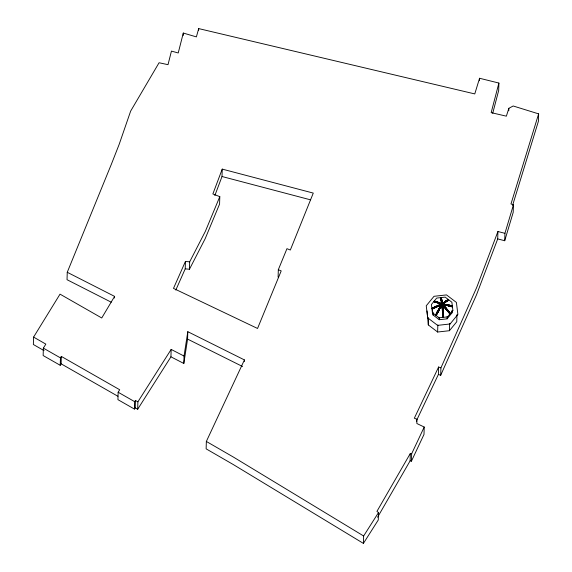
<?xml version="1.0" encoding="UTF-8"?>
<svg xmlns="http://www.w3.org/2000/svg" width="572" height="572" viewBox="0 0 572 572"><rect width="100%" height="100%" fill="white"/><g stroke="black" fill="none" stroke-linecap="round" stroke-linejoin="round"><path stroke-width="0.86" d="M439.117 309.08L438.753 309.366L439.518 309.666L435.986 315.308L439.518 309.666L438.738 309.073L435.592 315.015L441.126 304.905L439.696 304.869L435.685 306.442L436.093 307.185L441.362 305.677M438.338 311.039L437.966 310.403L438.738 310.996L438.345 311.025L439.918 308.401L442.606 305.162M447.883 299.692L447.104 300.6L448.305 299.506L445.624 301.051L445.617 301.523L446.003 301.816L448.662 300.286L448.691 299.807L446.425 301.165L444.894 302.795C442.399 304.182 443.178 306.07 445.953 305.369L446.167 304.54L443.136 304.29M444.894 302.795L445.652 302.188L445.252 301.43L443.393 303.332L444.137 303.489L444.859 302.366L444.508 302.96M446.003 301.816L446.417 301.172L445.252 302.359L448.662 300.286M492.714 113.285L498.684 90.462L498.898 83.054L479.565 78.264L474.774 93.922L198.698 28.6L196.375 36.894L183.297 33.047L178.228 52.974L171.45 51.094L168.011 64.672L159.066 62.748L130.659 111.09L119.155 144.401L111.461 164.007L67.253 272.286L114.6 296.389L101.745 317.982L60.024 294.151L33.591 337.094L33.369 344.508L44.08 350.65M33.591 337.094L45.831 344.115L43.365 348.126L43.143 355.541L60.224 365.293L61.118 363.835L61.34 356.42L119.684 389.739L118.154 392.242L117.932 399.656L134.406 409.051L135.228 407.879L135.442 400.471L137.895 401.83L137.68 409.245L135.228 407.879M60.224 365.293L60.446 357.879L61.34 356.42M67.253 272.286L67.031 279.701L111.225 302.195M114.55 298.041L114.6 296.389M134.406 409.051L134.62 401.637L135.442 400.471M170.935 356.828L171.157 349.421L184.034 356.056L183.819 363.463L170.935 356.828L137.68 409.245M183.226 35.514L183.297 33.047M175.804 290.083L185.221 268.847L185.435 261.433L189.675 261.833L205.384 231.295L219.798 196.654L212.87 193.944L222.229 169.112L313.277 193.086L290.326 250.021L286.958 248.67L278.321 269.698L278.099 277.105M185.221 268.847L189.454 269.24L189.675 261.833M183.819 363.463L187.58 339.096L187.802 331.688L244.43 359.924L244.38 361.568M198.648 30.244L198.698 28.6M244.43 359.924L206.349 441.441L206.135 448.856L233.219 464.507L363.413 543.4L378.271 520.005L378.492 512.598L376.934 511.354L410.338 453.424L411.654 453.768L411.432 461.175L410.117 460.839L377.599 517.217M219.798 196.654L219.577 204.061L205.169 238.703L189.454 269.24M214.836 195.56L222.015 176.519L222.229 169.112M363.413 543.4L363.635 535.993L378.492 512.598M410.117 460.839L410.338 453.424M416.702 421.628L416.773 419.162L414.328 418.225L438.61 367.009L440.912 367.889L440.69 375.296L438.395 374.417L438.61 367.009M426.991 310.932L428.314 324.932L437.63 332.025L449.42 330.709L456.763 321.743L456.971 314.679M416.773 419.162L416.881 423.523L424.217 427.041L423.995 434.455L411.432 461.175M428.314 324.932L428.521 317.868L427.72 317.846L426.24 305.805L434.026 296.303L446.517 294.909L456.399 302.431L457.886 314.464L450.1 323.966L437.601 325.368L427.72 317.846M452.888 310.41L452.08 310.539L452.016 312.855L447.118 318.833L439.26 319.712L433.047 314.986L433.111 312.669L432.403 312.705L431.395 304.533L436.686 298.076L445.166 297.125L451.88 302.238L452.888 310.41L447.597 316.867L439.11 317.817L432.403 312.705M437.63 332.025L437.845 324.967L437.601 325.368M439.26 319.712L439.325 317.396L439.11 317.817M441.455 304.29L441.491 303.074L442.857 302.917L442.978 305.448L442.335 305.791L441.255 304.976L441.491 303.074L443.214 303.546L442.978 305.448M441.62 305.598L441.656 304.383L442.857 302.917M442.335 305.791L442.142 302.724M447.118 318.833L447.182 316.516L447.597 316.867M449.42 330.709L449.628 323.645L450.1 323.966M479.486 80.731L479.565 78.264M497.712 238.917L497.933 231.51L504.933 233.326L504.711 240.733L497.712 238.917L476.505 294.83L440.69 375.296M508.773 110.789L508.851 108.315L513.177 105.984L538.631 113.871L538.409 121.285L512.591 205.377M538.631 113.871L510.989 203.918L513.427 204.926L513.206 212.334L504.711 240.733M447.497 300.901L447.94 300.236L447.49 300.901L446.789 300.386L445.609 301.53L447.547 299.935L448.241 300.472M438.903 303.01L436.915 302.238L437.015 302.695L437.744 302.409L437.63 301.952L436.901 302.238L439.961 303.961L440.576 303.21L441.534 304.197L440.576 303.21L439.246 302.652L438.903 303.01L441.226 304.576L439.961 303.961L440.226 303.153L440.612 303.639M441.262 303.782L440.94 304.554L441.548 303.803L440.29 303.189M437.98 312.04L437.18 311.79L437.959 312.383L438.76 310.66L437.945 310.746M446.353 301.051L446.796 300.386M447.104 300.6L447.547 299.935M436.765 313.864L437.208 313.449L436.4 313.213L437.18 313.806L437.98 312.033L437.551 312.426M437.158 312.14L438.366 310.36M440.59 306.764L440.719 307.178C440.783 306.177 440.483 304.805 441.984 304.654L442.814 317.01L443.6 317.203L442.857 306.049L443.2 305.469L445.431 307.15L449.399 312.105L448.655 312.519L443.808 306.678L444.465 306.17L445.474 307.4L445.209 307.808L441.913 305.241M444.508 306.413L444.208 306.792C443.5 306.349 445.109 306.399 443.808 306.678M436.4 315.251L437.208 313.449M442.635 306.134L443.393 305.398M436.379 313.57L437.594 311.733M184.034 356.056L187.802 331.688M440.926 304.583L441.291 305.77M498.898 83.054L491.169 112.634L506.363 116.173L508.851 108.315M442.285 303.382L443.014 304.232L442.37 304.576L441.291 303.761L442.242 303.346M504.933 233.326L513.427 204.926M441.041 304.211L441.548 303.803L441.041 304.211L442.02 304.905M497.933 231.51L476.726 287.416L440.912 367.889M442.985 303.982L443.593 304.418L443.507 305.255L442.9 303.596L443.665 302.81L444.101 303.06M444.465 304.676L444.616 304.318L449.864 305.305L449.606 306.12L445.624 305.248L446.174 305.012L445.838 304.418L449.492 305.176L452.309 306.027L452.037 306.842L450.436 306.342L450.378 305.863L450.707 305.527L452.309 306.027M445.895 304.89L445.953 305.369L443.65 304.89M185.435 261.433L173.488 288.388L257.543 328.464L281.195 270.913L278.321 269.698M411.654 453.768L424.217 427.041M441.555 302.145L440.69 297.612L441.577 303.789L441.841 304.032L441.648 302.388L442.413 302.638L442.564 303.675M441.248 300.514L440.647 298.727L441.341 298.241L442.192 303.003L441.827 300.493L441.334 300.529L441.405 301.308L441.334 300.55M441.47 297.94L441.584 299.742L440.805 299.421L441.012 298.992L441.784 299.313L441.584 299.742L441.176 297.562L441.42 299.049L440.647 298.727L440.848 298.291M416.766 420.034L438.395 374.417M441.42 299.049L441.627 298.613L440.647 298.727M441.505 298.942L441.949 300.043L441.091 299.8L441.012 298.999M441.899 301.251L441.663 299.685M441.827 300.493L442.049 302.095L441.277 301.809L441.498 301.444L441.827 303.932M441.984 301.394L442.049 302.095L442.263 301.694L441.491 301.408M438.753 309.366L440.333 306.885M439.139 309.659L440.283 308.115M444.394 304.676L444.823 304.426L444.523 305.155M137.895 401.83L171.157 349.421M442.814 317.01L442.885 315.008L442.685 315.315L443.672 315.201L442.685 315.315L442.757 313.334L443.25 313.284L443.6 317.203M440.719 307.178L440.297 308.408L439.518 307.815L439.918 308.401M440.254 308.165L441.841 306.149L441.219 305.641M443.25 313.284L443.336 313.821L442.556 313.642L442.757 313.334L443.107 317.26M442.492 310.16L442.571 310.639L443.271 310.317L443.2 312.183L442.421 312.005L443.407 311.897L443.136 308.808L442.356 308.687M442.185 302.938L442.142 302.331M446.224 305.012L447.44 305.198L447.175 305.555L446.789 304.955L447.411 304.733L447.175 305.555L446.761 304.955L447.383 304.726M442.378 304.947L441.684 306.063M442.985 305.92L441.87 306.156L443.093 305.77L442.12 304.976M443.286 305.548L442.142 306.192M436.901 302.238L434.92 301.694L435.042 302.159L435.471 302.245L435.657 301.408L434.913 301.694L435.042 302.159L438.409 303.124L438.717 302.752L437.215 301.866M435.042 302.159L435.657 301.408L434.234 301.087L434.67 301.172L434.484 302.016L433.926 301.458L435.778 301.873L435.657 301.408M436.643 301.658L436.214 301.573L437.73 302.409L436.028 302.409L435.907 301.945L436.643 301.658L435.221 301.315M437.916 302.595L438.381 303.117L437.895 302.588L438.61 302.295L439.675 303.16L438.223 302.223L438.688 302.745M438.002 303.046L438.61 302.295M439.368 303.532L438.981 303.46L439.246 302.652M439.961 303.961L440.576 303.21M443.851 306.921L444.465 306.17M448.434 310.868L445.037 307.243L444.816 307.9L447.697 311.29L448.312 310.546L447.697 311.29L448.126 311.24L444.208 306.792M445.474 307.4L444.773 307.657L445.209 307.808M444.816 307.9L445.431 307.15M445.695 308.68L446.396 308.215L445.781 308.966L446.396 308.215L445.037 307.243M445.781 308.966L446.396 308.215M446.739 310.103L447.354 309.352L447.168 310.053L446.618 309.774L447.168 310.053M448.441 310.875L447.583 310.968M445.981 308.279L449.27 311.769L448.655 312.519L449.27 311.769L450.357 313.356L449.613 313.771L448.527 312.183M448.634 304.99L447.976 305.212L448.391 305.813L448.634 304.99L446.761 304.955M448.033 305.684L449.921 305.777L449.606 306.12L446.818 305.427M442.985 310.138L443.064 310.546L442.499 310.196M449.492 305.176L449.606 306.12L449.234 305.991L449.492 305.176L451.086 305.655L451.151 306.134L450.822 306.47L449.227 305.991L449.163 305.512L449.864 305.305M439.968 305.169L439.553 305.019L440.79 304.733M437.63 306.456L436.951 305.898L437.008 306.37L441.184 305.377M443.286 303.896L444.051 303.103L443.829 303.582M450.378 305.863L451.093 305.662M452.366 306.506L450.436 306.342L450.822 306.47L450.707 305.527M451.923 305.898L451.651 306.714L452.037 306.842M446.746 301.344L447.182 300.679L446.739 301.344L446.024 300.879L443.443 303.282M443.393 303.332L444.115 302.202L444.887 302.338M443.779 303.625L444.544 302.931M441.82 303.582L442.07 303.732M442.092 306.07C440.962 308.215 443.858 307.021 442.292 307.607L443 307.378L442.921 308.98M442.928 309.037L442.149 308.916L442.227 307.314M441.126 304.905L439.897 305.191C439.775 305.326 439.453 306.249 437.337 306.656L436.922 305.906L438.459 305.248L438.838 306.006L438.252 305.906L438.459 305.248L438.796 306.02L438.295 305.891M446.024 300.879L444.873 301.594L445.252 301.43M436.386 306.992L435.742 306.914L435.978 306.242L436.093 307.185L436.407 306.978L434.849 307.779L434.734 306.828L435.163 307.572L433.226 308.144L433.49 307.457L433.876 307.715L431.982 308.787L432.361 309.052L435.17 307.564L434.849 307.779L434.734 306.828L433.168 307.664L433.49 307.457L433.933 308.186L433.226 308.144L433.933 308.186L432.361 309.052M435.664 306.449L435.978 306.242L433.869 307.715M434.484 307.507L436.35 306.506M435.742 306.914L436.979 306.377M445.266 302.345L445.645 301.73M444.465 302.066L444.122 302.659M438.238 305.419L439.475 305.04M443.665 302.81L444.137 303.489M443.064 304.368L443.507 305.255L442.828 303.675M439.611 305.491L440.848 305.205M447.354 309.352L446.939 309.416L447.461 309.659M435.621 314.657L436.422 314.893M447.883 310.596L448.312 310.546M442.106 300.836L441.119 300.943M442.506 307.436L443 307.378M440.805 299.421L441.784 299.313M440.962 300.157L441.455 300.1M441.277 301.809L442.263 301.694M441.427 302.752L442.413 302.638M442.149 308.916L442.642 308.859M442.285 310.424L443.271 310.317M443.536 313.527L442.556 313.642M448.655 312.519L450.05 313.735M443.593 304.418L444.823 304.426M444.952 304.905L446.174 305.012M442.857 306.049L442.771 307.471M437.208 301.859L437.63 301.952L437.015 302.695L437.437 302.788M447.476 305.205L448.691 305.462M434.055 301.923L436.457 302.495L435.914 301.945M222.015 176.519L310.482 199.821M449.163 305.512L451.151 306.134M187.58 339.096L242.614 366.538M439.918 303.532L438.938 303.031L438.981 303.46M43.365 348.126L60.446 357.879M118.154 392.242L134.62 401.637M61.118 363.835L117.925 396.274M206.349 441.441L233.433 457.092L363.635 535.993M439.982 303.56L440.955 304.154M442.421 312.005L442.571 310.639M443.407 311.897L443.336 313.821M447.132 300.121L447.912 300.715M445.624 301.051L446.403 301.644M445.259 301.887L445.652 302.188M441.841 306.149L440.955 305.183M440.29 306.642L441.069 307.228M439.518 307.815L440.297 308.408M438.738 309.073L439.518 309.666M437.966 310.403L438.738 310.996M437.18 311.79L437.959 312.383M436.4 313.213L437.18 313.806M443.486 305.469L444.451 306.356M443.2 305.469L444.172 306.363M443.178 305.841L444.144 306.735M442.892 305.848L443.865 306.735M444.108 306.299L445.073 307.286M448.133 311.254L449.091 312.484M440.483 298.048L440.769 298.427M449.613 313.771L449.792 313.056L450.357 313.356M451.808 311.175L452.016 312.855M448.276 304.862L448.391 305.813M447.175 305.555L447.054 304.604M444.616 304.318L444.73 305.262M439.811 305.813L439.696 304.869M438.459 305.248L438.574 306.192M433.605 308.401L433.49 307.457L431.917 308.315L432.625 308.358L432.689 308.837M432.425 309.938L433.047 314.986M442.292 307.607L442.571 310.603M442.628 311.711L442.842 313.871"/></g></svg>
